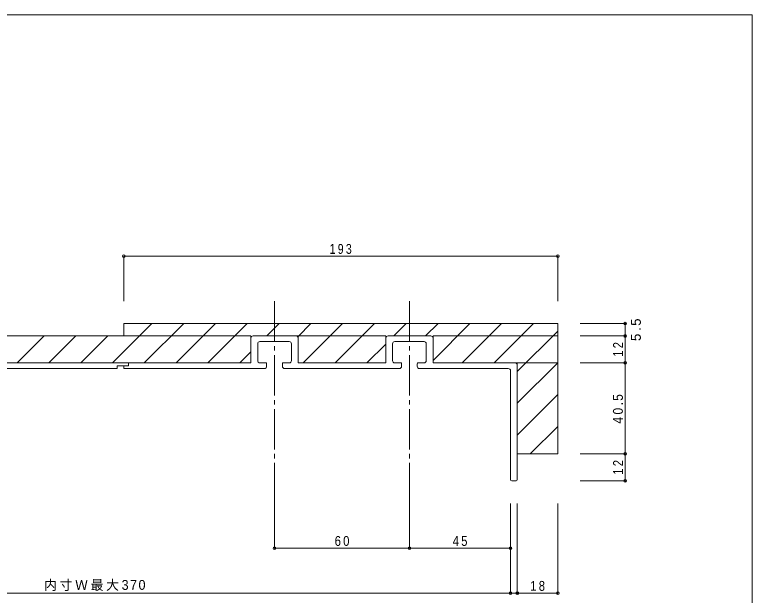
# Model space of a CAD drawing. Units: millimetres on the paper, with parts at other scales. Extents: x -141 to 141, y -98 to 98.
# Drawn here: x -23 to 141, y -31.7 to 97.5 of the extents above; entities that cross this region are included whole.
import ezdxf

# ---------------------------------------------------------------- set-up
doc = ezdxf.new("R2010")
doc.units = ezdxf.units.MM
doc.header["$PDMODE"] = 32
doc.header["$PDSIZE"] = 0.6
doc.linetypes.add('CHAIN2', pattern=[12, 9, -1, 1, -1])
for name, color, linetype, lineweight in [('4-0_ＫＢ製品', 2, 'Continuous', 9), ('4-1_躯体', 3, 'Continuous', 9), ('4-2_ハッチ', 7, 'Continuous', 9), ('4-3_寸法', 4, 'Continuous', 9), ('4-8_他製品', 7, 'CHAIN2', 9), ('F-0_図面枠', 5, 'Continuous', 9)]:
    doc.layers.add(name, color=color, linetype=linetype, lineweight=lineweight)
doc.styles.add('HGｺﾞｼｯｸM', font='')
doc.styles.get('HGｺﾞｼｯｸM').set_extended_font_data('HGｺﾞｼｯｸM')

msp = doc.modelspace()

# ---------------------------------------------------------------- linework, layer by layer
at = {"layer": '4-0_ＫＢ製品'}
for p, q in [((29.5, 25.5), (29.5, 20)), ((39.5, 26), (30, 26)), ((38, 24.75), (31.5, 24.75)), ((40, 25.5), (40, 20)), ((59.5, 25.5), (59.5, 20)), ((69.5, 26), (60, 26)), ((68, 24.75), (61.5, 24.75)), ((70, 25.5), (70, 20)), ((31, 20.5), (31, 24.25)), ((38.5, 20.5), (38.5, 24.25)), ((61, 20.5), (61, 24.25)), ((68.5, 20.5), (68.5, 24.25)), ((2.25, 20), (-97.75, 20)), ((29.5, 20), (2.25, 20)), ((2.25, 19.375), (2.25, 20)), ((32.532, 20), (31.5, 20)), ((33, 19.25), (33, 19.8)), ((36.5, 19.25), (36.5, 19.8)), ((36.968, 20), (38, 20)), ((40, 20), (59.5, 20)), ((62.532, 20), (61.5, 20)), ((63, 19.8), (63, 19.25)), ((66.5, 19.25), (66.5, 19.8)), ((66.968, 20), (68, 20)), ((88.5, 20), (70, 20)), ((-0.25, 18.75), (-97.75, 18.75)), ((-0.25, 18.75), (-0.25, 19.375)), ((1.25, 19.375), (1.25, 18.75)), ((1.25, 19.375), (2.25, 19.375)), ((32.5, 18.75), (1.25, 18.75)), ((37, 18.75), (62.5, 18.75)), ((86.75, 18.75), (67, 18.75)), ((87.25, 18.25), (87.25, -6)), ((88.75, 19.5), (88.75, -6)), ((88.5, -6.25), (87.5, -6.25))]:
    msp.add_line(p, q, dxfattribs=at)
msp.add_lwpolyline([(2.25, 20), (2.25, 19.375), (-0.25, 19.375)], dxfattribs=at)
for centre, radius, start, end in [((30, 25.5), 0.5, 90, 180), ((31.5, 24.25), 0.5, 90, 180), ((38, 24.25), 0.5, 0, 90), ((39.5, 25.5), 0.5, 0, 90), ((60, 25.5), 0.5, 90, 180), ((61.5, 24.25), 0.5, 90, 180), ((68, 24.25), 0.5, 0, 90), ((69.5, 25.5), 0.5, 0, 90), ((31.5, 20.5), 0.5, 180, 270), ((32.532, 20.25), 0.25, 270, 295.84193), ((32.75, 19.8), 0.25, 0, 115.84193), ((36.75, 19.8), 0.25, 64.15807, 180), ((36.968, 20.25), 0.25, 244.15807, 270), ((38, 20.5), 0.5, 270, 0), ((61.5, 20.5), 0.5, 180, 270), ((62.532, 20.25), 0.25, 270, 295.84193), ((62.75, 19.8), 0.25, 0, 115.84193), ((66.75, 19.8), 0.25, 64.15807, 180), ((66.968, 20.25), 0.25, 244.15807, 270), ((68, 20.5), 0.5, 270, 0), ((88.25, 19.5), 0.5, 0, 90), ((32.5, 19.25), 0.5, 270, 0), ((37, 19.25), 0.5, 180, 270), ((62.5, 19.25), 0.5, 270, 0), ((67, 19.25), 0.5, 180, 270), ((86.75, 18.25), 0.5, 0, 90), ((87.5, -6), 0.25, 180, 270), ((88.5, -6), 0.25, 270, 0)]:
    msp.add_arc(centre, radius, start, end, dxfattribs=at)
at = {"layer": '4-1_躯体'}
for p, q in [((1.25, 28.75), (1.25, 26)), ((1.25, 28.75), (97.75, 28.75)), ((97.75, 28.75), (97.75, -0.25)), ((29.5, 26), (-97.75, 26)), ((29.5, 20), (29.5, 26)), ((40, 20), (40, 26)), ((70, 20), (70, 26)), ((70, 26), (97.75, 26)), ((29.5, 20), (-97.75, 20)), ((70, 20), (97.75, 20)), ((88.75, 20), (88.75, -0.25)), ((97.75, -0.25), (88.75, -0.25))]:
    msp.add_line(p, q, dxfattribs=at)
msp.add_lwpolyline([(39.5, 26), (59.5, 26), (59.5, 20), (40, 20)], dxfattribs=at)
at = {"layer": '4-2_ハッチ'}
for p, q in [((-1.279, 20), (7.471, 28.75)), ((5.792, 20), (14.542, 28.75)), ((12.863, 20), (21.613, 28.75)), ((19.934, 20), (28.684, 28.75)), ((33.005, 26), (35.755, 28.75)), ((40, 25.924), (42.826, 28.75)), ((41.147, 20), (49.897, 28.75)), ((48.219, 20), (56.969, 28.75)), ((61.29, 26), (64.04, 28.75)), ((68.361, 26), (71.111, 28.75)), ((70, 20.568), (78.182, 28.75)), ((76.503, 20), (85.253, 28.75)), ((83.574, 20), (92.324, 28.75)), ((88.75, 18.105), (97.75, 27.105)), ((-22.492, 20), (-16.492, 26)), ((-15.421, 20), (-9.421, 26)), ((-8.35, 20), (-2.35, 26)), ((55.29, 20), (59.5, 24.21)), ((27.005, 20), (29.5, 22.495)), ((88.75, 11.034), (97.75, 20.034)), ((88.75, 3.963), (97.75, 12.963)), ((91.608, -0.25), (97.75, 5.892))]:
    msp.add_line(p, q, dxfattribs=at)
at = {"layer": '4-3_寸法'}
for p, q in [((97.75, 43.75), (1.25, 43.75)), ((1.25, 43.75), (1.25, 33.75)), ((97.75, 43.75), (97.75, 33.75)), ((112.75, 28.75), (102.75, 28.75)), ((112.75, 26), (112.75, 28.75)), ((112.75, 26), (102.75, 26)), ((112.75, 20), (112.75, 26)), ((112.75, 20), (102.75, 20)), ((112.75, -0.25), (112.75, 20)), ((112.75, -0.25), (102.75, -0.25)), ((112.75, -6.25), (112.75, -0.25)), ((112.75, -6.25), (102.75, -6.25)), ((34.75, -21.25), (34.75, -11.25)), ((64.75, -21.25), (64.75, -11.25)), ((87.25, -21.25), (87.25, -11.25)), ((88.75, -31.25), (88.75, -11.25)), ((97.75, -31.25), (97.75, -11.25)), ((64.75, -21.25), (34.75, -21.25)), ((87.25, -21.25), (64.75, -21.25)), ((87.25, -31.25), (87.25, -21.25)), ((87.25, -31.25), (-97.75, -31.25)), ((88.75, -31.25), (87.25, -31.25)), ((97.75, -31.25), (88.75, -31.25))]:
    msp.add_line(p, q, dxfattribs=at)
for p in [(1.25, 43.75), (97.75, 43.75), (112.75, 28.75), (112.75, 26), (112.75, 20), (112.75, -0.25), (112.75, -6.25), (34.75, -21.25), (64.75, -21.25), (87.25, -21.25), (87.25, -31.25), (88.75, -31.25), (97.75, -31.25)]:
    msp.add_point(p, dxfattribs=at)
at = {"layer": '4-8_他製品'}
for p, q in [((34.75, 33.75), (34.75, -11.25)), ((64.75, 33.75), (64.75, -11.25))]:
    msp.add_line(p, q, dxfattribs=at)
at = {"layer": 'F-0_図面枠'}
for p, q in [((-141, 97.5), (141, 97.5)), ((141, 97.5), (141, -97.5))]:
    msp.add_line(p, q, dxfattribs=at)

# ---------------------------------------------------------------- texts
at = {"layer": '4-3_寸法', "color": 7, "char_height": 2.199, "attachment_point": 7, "style": 'HGｺﾞｼｯｸM'}
for s, insert in [('\\T1.38;\\W0.8;193', (47, 44.25)), ('\\T1.36;\\W0.85;60', (48.125, -20.75)), ('\\T1.36;\\W0.85;45', (74.375, -20.75)), ('\\T1.21;\\W0.95;内寸Ｗ最大370', (-16.5, -30.75)), ('\\T1.36;\\W0.85;18', (91.625, -30.75))]:
    msp.add_mtext(s, dxfattribs=dict(at, insert=insert))
at = {"layer": '4-3_寸法', "color": 7, "char_height": 2.199, "attachment_point": 7, "rotation": 90, "style": 'HGｺﾞｼｯｸM'}
for s, insert in [('\\T1.38;5.5', (116.25, 24.875)), ('\\T1.36;\\W0.85;12', (112.25, 21.375)), ('\\T1.38;\\W0.9;40.5', (112.25, 6.5)), ('\\T1.36;\\W0.85;12', (112.25, -4.875))]:
    msp.add_mtext(s, dxfattribs=dict(at, insert=insert))

doc.saveas('drawing.dxf')
